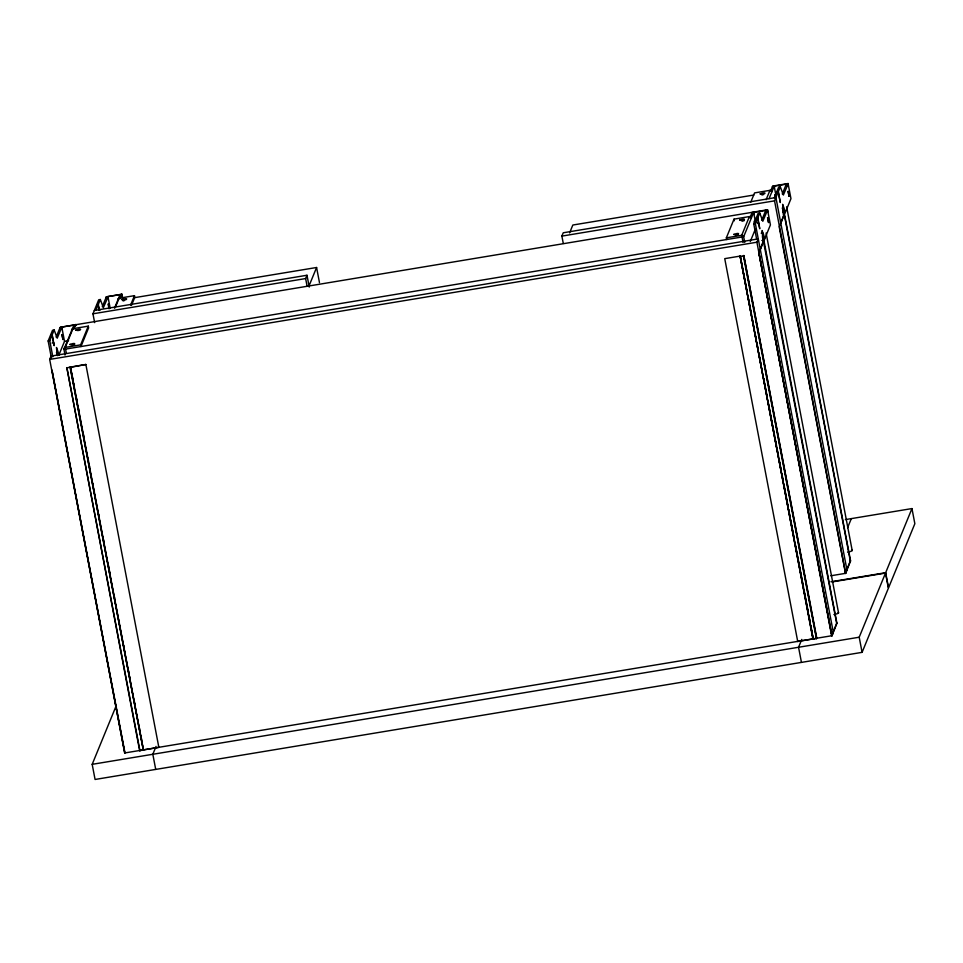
<?xml version="1.0" encoding="UTF-8"?>
<svg xmlns="http://www.w3.org/2000/svg" width="963" height="963" viewBox="0 0 963 963"><rect width="100%" height="100%" fill="white"/><g stroke="black" fill="none" stroke-linecap="round" stroke-linejoin="round"><path stroke-width="1.44" d="M109.192 308.69L108.265 303.814L108.843 308.569M119.833 298.855L121.494 294.678M753.957 214.075L753.584 212.847L751.802 213.052M772.338 186.822L770.689 190.999M51.436 358.176L48.15 340.962L50.485 335.28L52.098 335.016L54.133 345.693L52.195 334.775L54.169 329.972L52.544 330.249L50.582 335.04L52.195 334.775M121.458 294.907L122.024 295.978M751.766 213.268L753.584 212.847M774.18 186.738C770.316 187.376 774.517 185.678 774.493 187.845M763.924 240.473L836.931 623.302L831.912 635.809L758.904 252.98L763.924 240.473A5.02 0.963 -10.8 0 0 762.287 240.377M784.46 214.243L779.187 226.799L845.562 573.43L850.582 560.911L784.46 214.243A5.02 0.963 -10.8 0 0 783.485 214.135M845.321 573.418L850.317 560.972L784.484 215.772M762.13 240.449A4.767 0.915 -10.8 0 1 763.286 240.473L836.678 623.35L831.659 635.857L758.904 252.98M52.845 356.852L49.763 340.697L52.098 335.016M56.131 337.146L59.947 327.877L61.716 327.673L62.101 328.732M124.721 752.922L49.679 359.416L51.039 356.105L758.266 238.896L756.906 242.219L831.96 635.712L124.709 752.97L51.966 370.045L124.985 752.873M56.492 352.314A6.922 0.843 80.6 0 1 57.214 355.455L58.827 355.191L64.509 341.347L61.776 327.047M73.778 325.374L75.608 325.506L73.778 325.374L63.943 349.364L65.039 355.082M753.535 212.763L743.653 236.717L63.943 349.364A1.685 1.649 22.3 0 1 65.243 347.414L72.923 328.696L88.295 326.144L88.62 327.829L80.94 346.548L80.615 344.862L88.295 326.144M73.67 329.334L75.68 324.423M143.547 749.768L139.683 750.839L66.844 367.589L139.96 750.743M94.639 322.641L92.954 313.806L96.649 304.814L98.262 304.549L95.927 310.23M98.358 304.296L100.333 299.505L98.708 299.77L96.745 304.573L98.358 304.296L99.045 310.483M102.295 306.679L106.135 297.386L106.532 298.121M143.282 749.804L70.106 367.385L85.863 364.483L70.468 367.084M114.501 308.196L119.942 294.907L121.603 294.666M115.247 307.582L119.087 298.217L134.459 295.665L134.784 297.35L131.486 305.379M121.699 294.293L106.327 296.845L121.699 294.293L122.53 298.674M130.619 305.03L134.459 295.665M832.261 581.905L885.503 573.081L888.392 588.212L862.09 652.348L95.072 779.464L92.183 764.333L116.246 705.65M307.041 285.927L305.632 278.56L306.992 275.249L94.314 310.495M309.027 285.927L316.586 267.497L134.122 297.736M156.054 746.421L152.828 754.282L155.717 769.413M563.283 243.458L561.874 236.104L563.235 232.781L775.913 197.535L846.959 570.012L845.598 573.334L830.828 575.778M569.59 232.926L572.829 225.029L753.824 195.032M726.668 239.534L726.343 237.849L734.023 219.131L749.395 216.579A1.685 1.649 22.3 0 1 751.333 217.999M750.719 202.266L754.559 192.901L769.943 190.349A1.685 1.649 22.3 0 1 771.881 191.769M726.343 237.849L741.715 235.309L749.395 216.579M749.912 217.794L752.163 212.317M816.636 638.686L743.797 255.436L816.817 638.264L812.965 639.288L740.234 256.375M756.557 238.716L753.764 224.03L756.087 218.348L757.712 218.083L759.747 228.761L757.809 217.843L759.771 213.04L758.158 213.304L756.184 218.107L757.809 217.843M831.96 635.712L833.32 632.402L755.377 223.765L757.712 218.083M766.103 199.714L769.943 190.349M772.88 188.11L772.699 186.088L788.071 183.536L790.96 198.667L785.146 212.847A6.922 1.336 -10.8 0 0 783.376 213.184M750.261 241.557L755.257 229.387M769.064 198.631L774.071 186.533M761.745 220.202L765.549 210.933L767.282 210.68L767.463 212.402M767.716 211.8L767.535 209.765L60.163 327.324L75.535 324.772M774.3 197.8L776.635 192.119L778.248 191.854L780.283 202.531L778.345 191.613L780.319 186.81L778.694 187.075L776.732 191.878L778.345 191.613M845.562 573.43L774.553 200.846L778.248 191.854M782.281 193.984L786.097 184.715L786.518 185.426L788.131 185.161L787.999 186.172M760.301 249.573L763.25 241.159A6.922 0.843 80.6 0 1 762.443 234.659L762.094 230.542L763.033 233.202A6.922 0.843 80.6 0 1 764.441 238.246L764.61 239.065A6.922 1.336 -10.8 0 0 762.828 239.414M764.61 239.065L770.424 224.897L767.535 209.765M788.252 185.57L788.071 183.536M780.837 223.344L783.786 214.93M797.725 641.527L724.742 258.65L740.102 256.098L813.097 638.975L797.749 641.466M801.782 639.408L798.556 647.268L801.445 662.4M847.56 527.784L851.316 518.624M862.09 652.348L859.201 637.217L885.503 573.081M911.961 508.572L914.85 523.703L888.548 587.839L885.659 572.708L911.961 508.572L845.382 519.599M767.282 210.68L762.816 221.261L759.771 213.04M98.876 306.98L99.839 310.483M123.083 300.938L124.359 300.588M761.902 194.983L763.286 194.682M783.208 212.342L784.989 212.004L785.146 212.847M742.04 221.045L744.074 220.756M736.153 235.381L738.188 235.092M762.672 238.571L764.453 238.234L762.828 238.511A6.922 0.843 80.6 0 0 762.467 236.838M772.555 186.437L787.927 183.885M106.074 297.459L107.88 297.206L108.265 298.265M119.833 295.172L121.711 294.871M786.061 184.764L788.131 185.161M106.315 297.555L107.976 297.386M772.41 186.762L774.24 186.894M786.29 184.86L787.963 184.703M106.412 297.784L108.037 297.519M772.627 187.159L774.3 187.087M786.398 185.101L788.023 184.824M106.472 297.94L108.085 297.675M786.458 185.245L788.071 184.98M92.954 313.806L305.632 278.56M561.874 236.104L774.553 200.846M752.019 212.667L767.391 210.115M59.911 327.926L61.716 327.673M73.67 325.65L75.547 325.338M765.621 210.921L767.379 210.813M75.668 325.699L73.982 325.771M765.705 211.005L767.475 211.053M48.15 340.962L49.763 340.697M753.764 224.03L755.377 223.765M52.11 343.069L53.723 342.792M64.509 341.347L68.554 340.673M65.243 347.414L80.615 344.862M761.191 233.202L762.804 232.926M49.679 359.416L756.906 242.219M66.664 368.01L70.528 366.939L71.093 369.888M739.957 256.471L743.629 255.857M830.937 581.772L885.659 572.708M92.183 764.333L859.201 637.217M73.019 345.26L74.873 345.115M57.226 355.431L58.96 355.191M61.668 327.625L57.214 338.194L54.169 329.972M784.195 214.304L783.822 214.243A4.767 0.915 -10.8 0 0 783.304 214.207M787.866 184.511L783.364 195.032L780.319 186.81M107.88 297.206L103.378 307.715L100.333 299.505M765.802 211.198L766.091 212.065L765.778 210.379M786.639 206.804L852.195 550.523M774.168 186.16L775.829 194.851M766.103 233.022L838.556 612.901M753.632 212.39L755.558 222.477M744.748 242.435L743.653 236.717A1.685 1.649 22.3 0 0 741.715 235.309M742.04 236.982L743.087 242.495M743.388 255.845L816.407 638.674M734.023 219.131L734.348 220.804M740.366 256.062L740.92 258.999M741.486 261.948L742.882 269.303M743.448 272.252L746.819 289.923M748.227 297.278L751.597 314.949M752.151 317.898L754.402 329.671M754.968 332.62L756.364 339.987M756.93 342.924L758.338 350.291M758.892 353.24L761.143 365.013M761.709 367.962L762.263 370.899M763.671 378.266L767.042 395.937M768.438 403.292L771.808 420.963M772.374 423.913L774.625 435.685M775.179 438.634L776.587 446.001M777.153 448.939L778.549 456.306M779.115 459.243L781.366 471.027M781.92 473.977L783.328 481.331M783.894 484.281L788.095 506.369M788.661 509.307L790.069 516.674M790.623 519.623L793.994 537.282M795.402 544.649L798.772 562.32M799.338 565.257L803.551 587.346M804.105 590.295L808.318 612.384M808.884 615.321L810.28 622.688M810.846 625.625L813.241 639.191L740.102 256.098M316.586 267.497L319.475 282.628M306.992 275.249L309.243 287.07M121.844 293.944L122.626 298.073M107.94 296.58L110.131 308.064M85.863 364.483L158.847 747.36L143.487 749.912L70.492 367.035M71.647 372.825L73.056 380.192M73.621 383.142L74.175 386.079M76.426 397.863L76.992 400.801M78.388 408.168L78.954 411.117M83.167 433.194L83.721 436.143M87.934 458.232L88.5 461.169M89.065 464.118L89.619 467.067M92.713 483.257L93.279 486.207M93.832 489.144L94.398 492.093M98.611 514.182L99.177 517.131M103.378 539.208L103.944 542.157M108.157 564.246L108.723 567.183M109.276 570.132L109.842 573.081M114.055 595.158L114.621 598.107M118.834 620.196L119.388 623.133M123.601 645.222L124.167 648.171M124.721 651.108L125.286 654.058M128.38 670.26L128.934 673.197M129.499 676.146L130.065 679.096M134.278 701.172L134.832 704.122M139.045 726.21L139.611 729.147M141.019 736.514L141.573 739.464M70.239 367.072L143.355 750.225M65.556 349.1L66.351 353.228M775.022 196.777L774.902 194.695L775.468 196.934M757.448 222.874L757.568 223.585M754.86 222.718L754.366 220.924L754.486 223.007M117.787 300.167A1.685 1.649 22.3 0 1 119.087 298.217M851.81 550.15A4.358 0.843 -10.8 0 1 851.436 551.077A4.358 0.843 -10.8 0 1 847.548 552.148M849.595 560.815A5.02 0.963 -10.8 0 1 850.582 560.911M782.281 207.996A6.922 0.843 80.6 0 1 783.364 212.293L784.977 212.016A6.922 0.843 80.6 0 0 783.581 206.973L782.63 204.312L782.979 208.369A6.922 0.843 80.6 0 0 783.786 214.942M57.07 354.577A6.922 0.843 80.6 0 1 56.829 351.603L56.48 347.487L57.431 350.135A6.922 0.843 80.6 0 1 58.827 355.191M71.623 330.646A1.685 1.649 22.3 0 1 72.923 328.696M838.171 612.54A4.358 0.843 -10.8 0 1 837.786 613.455A4.358 0.843 -10.8 0 1 833.91 614.526M836.51 623.23A5.02 0.963 -10.8 0 1 836.943 623.29M61.981 334.57L62.908 339.445L61.981 334.57M767.583 217.638L768.522 222.501L767.583 217.638M788.131 191.408L789.058 196.283L788.131 191.408M75.788 330.116C80.122 331.898 84.022 327.143 75.788 330.116M69.902 344.453C74.247 346.235 78.147 341.48 69.902 344.453M121.952 299.637C126.261 301.443 129.957 296.688 121.952 299.637M760.168 193.864C764.502 195.658 768.402 190.903 760.168 193.864M739.632 220.094C743.966 221.887 747.866 217.12 739.632 220.094M733.746 234.43C738.091 236.224 741.979 231.457 733.746 234.43"/></g></svg>
